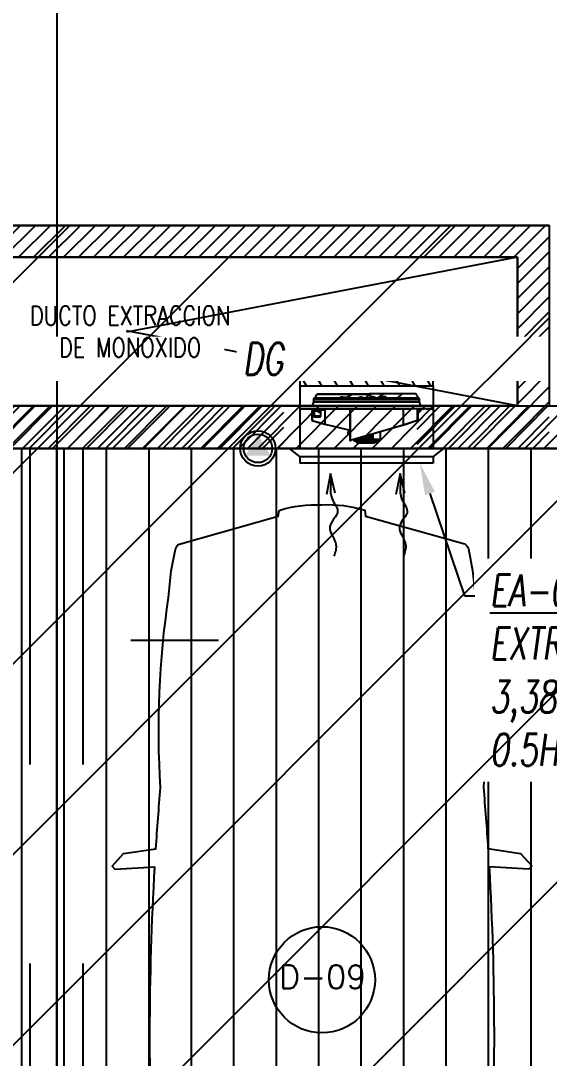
# Model space of a CAD drawing. Extents: x 226317 to 226469, y 8188101 to 8188260.
# Drawn here: x 226422.313 to 226424.803, y 8188205.038 to 8188209.923 of the extents above; entities that cross this region are included whole.
import ezdxf
from ezdxf import colors
from ezdxf.entities.mleader import LeaderData, LeaderLine
from ezdxf.enums import TextEntityAlignment as Align
from ezdxf.math import Vec2, Vec3

# ---------------------------------------------------------------- set-up
doc = ezdxf.new("R2010")
doc.units = 0
doc.header["$LTSCALE"] = 15
for name, pattern in [('HIDDEN2', [0.1875, 0.125, -0.0625]), ('PHANTOM', [2.5, 1.25, -0.25, 0.25, -0.25, 0.25, -0.25]), ('PHANTOM2', [1.25, 0.625, -0.125, 0.125, -0.125, 0.125, -0.125])]:
    doc.linetypes.add(name, pattern=pattern)
doc.layers.get('0').update_dxf_attribs({"color": 250})
for name, color, linetype in [('A-EJES', 250, 'PHANTOM'), ('A-ESTRUCTURA-HATCH', 250, 'Continuous'), ('A-ESTRUCTURA-MUROS', 252, 'Continuous'), ('A-ESTRUCTURA-VIGAS', 250, 'HIDDEN2'), ('A-HATCH', 250, 'Continuous'), ('A-LINEAS', 250, 'Continuous'), ('A-MOBILIARIO', 250, 'Continuous'), ('A-NUMERO ESTAC', 250, 'Continuous'), ('A-PROYECCIONES', 250, 'HIDDEN2'), ('A-TEXTO-INDICACIONES', 250, 'Continuous'), ('L-03_EQUIP-ACCES', 160, 'Continuous'), ('L-04_EQ-MED-CONT', 191, 'Continuous'), ('L-06_EQ-FIN-CONT', 141, 'Continuous'), ('L12 Texto', 12, 'Continuous'), ('L3 Equipos y Ductos', 160, 'Continuous'), ('L4 Linea mediana', 191, 'Continuous'), ('L6 Linea fina', 141, 'Continuous'), ('MURO CF 120', 250, 'Continuous')]:
    doc.layers.add(name, color=color, linetype=linetype)
doc.layers.add('A-MUROS', color=252, linetype='Continuous', lineweight=30)
doc.styles.add('JNV ING', font='romans.shx', dxfattribs={"width": 0.7, "oblique": 8, "height": 0.15})
doc.styles.add('ROMANS', font='romans.shx', dxfattribs={"width": 0.8})
pattern_1 = [(45, (226441.93555, 8188203.057414), (-0.03535534, 0.03535534), [])]

# ---------------------------------------------------------------- blocks, each defined once
blk = doc.blocks.new('*U82')
at = {"ltscale": 0.5}
blk.add_line((2.15, 4.0969), (1.7374, 4.0969), dxfattribs=at)
blk.add_lwpolyline([(0, 0), (2.5, 0), (2.5, 5), (0, 5)], close=True, dxfattribs=at)
blk.add_lwpolyline([(2.04, 1.4745, 0.028265), (2.0375, 3.0285), (2.2248, 3.018), (2.2387, 3.0332), (2.1856, 3.0921), (2.0322, 3.1148, 0.005253), (2.0106, 3.403, 0.053235), (1.9729, 4.2984), (1.96, 4.4239), (1.9407, 4.5254), (1.9362, 4.535, 0.218656), (1.9171, 4.5512), (1.4558, 4.6804), (1.4521, 4.7076, 0.091554), (1.25, 4.7343, 0.09162), (1.0479, 4.7088), (1.0442, 4.6816), (0.5829, 4.5524, 0.218656), (0.5638, 4.5362), (0.5593, 4.5266), (0.54, 4.4251), (0.5271, 4.2996, 0.053235), (0.4894, 3.4042, 0.005253), (0.4678, 3.1159), (0.3144, 3.0933), (0.2613, 3.0344), (0.2752, 3.0191), (0.4625, 3.0297, 0.028265), (0.46, 1.4757, 0.139924)], format="xyb", dxfattribs=at)
blk = doc.blocks.new('*U79')
at = {"ltscale": 0.5}
blk.add_lwpolyline([(0, 0), (2.405, 0), (2.405, 5), (0, 5)], close=True, dxfattribs=at)
blk = doc.blocks.new('EST P1')
at = {"layer": 'A-ESTRUCTURA-HATCH'}
h = blk.add_hatch(dxfattribs=at)
h.set_pattern_fill('ANSI31', color=256, scale=0.02)
h.set_pattern_definition([(45, (-226392.07709, -8188203.05961), (-0.04490128060535, 0.04490128060535), [])])
h.paths.add_polyline_path([(-3.61, 5.05), (-3.61, 4.85), (-44.785, 4.85), (-44.785, -0.15), (-46.99, -0.15), (-46.99, -11.15), (-3.61, -11.1501), (-3.61, -11.4001), (-47.24, -11.4001), (-47.24, 0.15), (-45.035, 0.15), (-45.035, 5.05)])
h.paths.add_polyline_path([(5.8757, 4.85), (5.8757, 5.05), (35.53, 5.05), (35.53, 4.85)])
h.paths.add_polyline_path([(47.915, 5.05), (35.58, 5.05), (35.58, 4.85), (47.915, 4.85)])
h.paths.add_polyline_path([(51.865, 4.85), (53.3757, 4.85), (53.3757, 5.05), (51.865, 5.05)])
edge = h.paths.add_edge_path()
edge.add_arc((63.3007, -0.15), 9.7, 360, 540)
edge.add_line((53.6007, -0.15), (53.8007, -0.15))
edge.add_arc((63.3007, -0.15), 9.5, 0.90471, 180, ccw=False)
edge.add_line((72.7995, 0), (70.3507, 0))
edge.add_line((70.3507, 0), (70.3507, -0.1499))
edge.add_line((70.3507, -0.1499), (73.0007, -0.15))
edge = h.paths.add_edge_path(flags=0)
edge.add_arc((63.3007, -0.15), 3.3, 0.0009, 49.9947)
edge.add_line((65.4221, 2.3777), (65.4222, -0.15))
edge.add_line((65.4222, -0.15), (65.2722, -0.15))
edge.add_line((65.2722, -0.15), (65.2721, 2.4964))
edge.add_arc((63.3007, -0.15), 3.3, 53.3166, 180)
edge.add_line((60.0007, -0.15), (59.8007, -0.15))
edge.add_arc((63.3007, -0.15), 3.5, 2.4574, 179.9999, ccw=False)
edge.add_line((66.7975, 0.0001), (69.4507, 0))
edge.add_line((69.4507, 0), (69.4507, -0.1499))
edge.add_line((69.4507, -0.1499), (66.6007, -0.1499))
h.paths.add_polyline_path([(-3.56, -11.15), (35.53, -11.15), (35.53, -11.4001), (-3.56, -11.4001)])
h.paths.add_polyline_path([(35.58, -11.1501), (71.88, -11.1501), (71.88, -11.4001), (35.58, -11.4)])
at = {"layer": 'A-ESTRUCTURA-MUROS'}
blk.add_lwpolyline([(5.8757, 4.85), (5.8757, 5.05), (35.53, 5.05), (35.53, 4.85), (5.8757, 4.85)], close=True, dxfattribs=at)
at = {"layer": 'A-ESTRUCTURA-VIGAS'}
for points in [[(30.28, 0.55), (30.28, 4.85)], [(30.53, 0.55), (30.53, 4.85)]]:
    blk.add_lwpolyline(points, dxfattribs=at)
blk = doc.blocks.new('EJES 1P')
at = {"layer": 'A-EJES', "linetype": 'PHANTOM2'}
blk.add_lwpolyline([(75.4143, 5.3453), (75.4143, -4.1582)], dxfattribs=at)
blk = doc.blocks.new('EJE')
at = {"linetype": 'Continuous'}
blk.add_circle((0, 0), 0.5, dxfattribs=at)
at = {"layer": 'A-TEXTO-INDICACIONES', "style": 'ROMANS'}
blk.add_attdef('EJE', text='', height=0.22, rotation=0, dxfattribs=at).set_placement((0.0068, 0.0277), align=Align.MIDDLE_CENTER)

msp = doc.modelspace()

# ---------------------------------------------------------------- hatches: boundary and pattern name
at = {"layer": 'A-HATCH'}
h = msp.add_hatch(dxfattribs=at)
h.set_pattern_fill('_USER', color=8, scale=0.2, angle=90, pattern_type=0)
h.set_pattern_definition([(90, (226435.11709, 8188199.90867), (-0.2, 1e-17), [])])
h.paths.add_polyline_path([(226403.1871, 8188207.9096), (226403.1871, 8188191.9096), (226434.8671, 8188191.9096), (226434.8671, 8188207.9096)])
at = {"layer": 'L4 Linea mediana', "ltscale": 0.5}
h = msp.add_hatch(dxfattribs=at)
h.set_pattern_fill('ANSI31', color=8, scale=0.02, angle=255)
h.set_pattern_definition([(300, (226423.95578, 8188208.324437), (0.054993, 0.03175), [])])
h.paths.add_polyline_path([(226424.2558, 8188208.3244), (226423.6282, 8188208.3244), (226423.6282, 8188208.2044), (226424.2558, 8188208.2044)])
at = {"layer": 'MURO CF 120'}
h = msp.add_hatch(dxfattribs=at)
h.set_pattern_fill('_USER', color=8, scale=0.05, angle=45, style=0, pattern_type=0)
h.set_pattern_definition(pattern_1)
h.paths.add_polyline_path([(226424.6531, 8188208.9595), (226421.0031, 8188208.9596), (226421.0031, 8188208.8096), (226424.6532, 8188208.8096)])
h = msp.add_hatch(dxfattribs=at)
h.set_pattern_fill('_USER', color=8, scale=0.05, angle=45, style=0, pattern_type=0)
h.set_pattern_definition(pattern_1)
h.paths.add_polyline_path([(226424.6532, 8188207.9096), (226424.8032, 8188207.9096), (226424.8031, 8188208.9594), (226424.6531, 8188208.9594)])
h = msp.add_hatch(dxfattribs=at)
h.set_pattern_fill('_USER', color=8, scale=0.05, angle=45, style=0, pattern_type=0)
h.set_pattern_definition(pattern_1)
h.paths.add_polyline_path([(226423.5529, 8188208.1052), (226422.1098, 8188208.1054), (226422.1099, 8188207.9053), (226423.5529, 8188207.9053)])
h = msp.add_hatch(dxfattribs=at)
h.set_pattern_fill('_USER', color=8, scale=0.05, angle=45, style=0, pattern_type=0)
h.set_pattern_definition(pattern_1)
h.paths.add_polyline_path([(226424.6532, 8188208.1108), (226424.1805, 8188208.111), (226424.1805, 8188207.9109), (226424.6532, 8188207.9109)])

# ---------------------------------------------------------------- linework, layer by layer
at = {"layer": 'A-LINEAS'}
msp.add_lwpolyline([(226403.1871, 8188207.9096), (226403.1871, 8188191.9096), (226434.8671, 8188191.9096), (226434.8671, 8188207.9096)], close=True, dxfattribs=at)
at = {"layer": 'A-MUROS', "color": 8}
for p, q in [((226420.8531, 8188208.9595, 0), (226424.8032, 8188208.9595, 0)), ((226421.0031, 8188208.8095, 0), (226424.6532, 8188208.8095, 0)), ((226424.6532, 8188208.8095, 0), (226424.6532, 8188208.1096)), ((226421.0031, 8188208.1096, 0), (226424.6532, 8188208.1096))]:
    msp.add_line(p, q, dxfattribs=at)
at = {"layer": 'A-MUROS'}
msp.add_line((226439.9921, 8188207.9096), (226395.8521, 8188207.9096), dxfattribs=at)
at = {"layer": 'A-PROYECCIONES', "color": 8}
for p, q in [((226424.6532, 8188208.8095, 0), (226421.0031, 8188208.1096, 0)), ((226424.6532, 8188208.1096), (226421.0031, 8188208.8095, 0))]:
    msp.add_line(p, q, dxfattribs=at)
at = {"layer": 'L-03_EQUIP-ACCES', "color": 8}
for p, q in [((226423.6282, 8188208.0997), (226423.6282, 8188208.1109)), ((226423.6282, 8188208.0997), (226423.6282, 8188208.0974)), ((226423.6297, 8188208.0988), (226423.6297, 8188208.0974)), ((226423.6297, 8188208.0974), (226423.6299, 8188208.0974)), ((226423.6297, 8188208.0959), (226423.6299, 8188208.0959)), ((226424.1448, 8188208.0959), (226424.1448, 8188208.096)), ((226424.2193, 8188208.0959), (226424.2193, 8188208.0959)), ((226424.2205, 8188208.0959), (226424.2193, 8188208.0959)), ((226424.2205, 8188208.0959), (226424.2205, 8188208.0959)), ((226424.243, 8188208.0959), (226424.2205, 8188208.0959)), ((226424.2208, 8188208.0957), (226424.2208, 8188208.0959)), ((226424.2208, 8188208.0957), (226424.2362, 8188208.0957)), ((226424.2212, 8188208.0959), (226424.2212, 8188208.0959)), ((226424.2216, 8188208.0959), (226424.2216, 8188208.0959)), ((226424.2221, 8188208.0959), (226424.2221, 8188208.0959)), ((226424.2251, 8188208.0959), (226424.2224, 8188208.0959)), ((226424.2224, 8188208.0959), (226424.2224, 8188208.0959)), ((226424.2224, 8188208.0959), (226424.2224, 8188208.0959)), ((226424.2224, 8188208.0959), (226424.2224, 8188208.0959)), ((226424.2224, 8188208.0959), (226424.2224, 8188208.0959)), ((226424.2224, 8188208.0959), (226424.2224, 8188208.0959)), ((226424.2224, 8188208.0959), (226424.2224, 8188208.0959)), ((226424.2224, 8188208.0959), (226424.2224, 8188208.0959)), ((226424.2224, 8188208.0959), (226424.2224, 8188208.0959)), ((226424.2224, 8188208.0959), (226424.2224, 8188208.0959)), ((226424.2224, 8188208.0959), (226424.2224, 8188208.0959)), ((226424.2224, 8188208.0959), (226424.2224, 8188208.0959)), ((226424.2224, 8188208.0959), (226424.2224, 8188208.0959)), ((226424.2224, 8188208.0959), (226424.2224, 8188208.0959)), ((226424.2224, 8188208.0959), (226424.2224, 8188208.0959)), ((226424.2224, 8188208.0959), (226424.2224, 8188208.0959)), ((226424.2224, 8188208.0959), (226424.2224, 8188208.0959)), ((226424.2224, 8188208.0959), (226424.2224, 8188208.0959)), ((226424.2224, 8188208.0959), (226424.2224, 8188208.0959)), ((226424.2224, 8188208.0959), (226424.2224, 8188208.0959)), ((226424.2224, 8188208.0959), (226424.2224, 8188208.0959)), ((226424.2224, 8188208.0959), (226424.2224, 8188208.0959)), ((226424.2224, 8188208.0959), (226424.2224, 8188208.0959)), ((226424.2224, 8188208.0959), (226424.2224, 8188208.0959)), ((226424.2224, 8188208.0959), (226424.2224, 8188208.0959)), ((226424.2224, 8188208.0959), (226424.2224, 8188208.0959)), ((226424.2224, 8188208.0959), (226424.2224, 8188208.0959)), ((226424.2224, 8188208.0959), (226424.2224, 8188208.0959)), ((226424.2224, 8188208.0959), (226424.2224, 8188208.0959)), ((226424.2224, 8188208.0959), (226424.2224, 8188208.0959)), ((226424.2224, 8188208.0959), (226424.2224, 8188208.0959)), ((226424.2224, 8188208.0959), (226424.2224, 8188208.0959)), ((226424.2224, 8188208.0959), (226424.2224, 8188208.0959)), ((226424.2224, 8188208.0959), (226424.2224, 8188208.0959)), ((226424.2224, 8188208.0959), (226424.2224, 8188208.0959)), ((226424.2224, 8188208.0959), (226424.2224, 8188208.0959)), ((226424.2224, 8188208.0959), (226424.2224, 8188208.0959)), ((226424.2224, 8188208.0959), (226424.2224, 8188208.0959)), ((226424.2224, 8188208.0959), (226424.2224, 8188208.0959)), ((226424.2224, 8188208.0959), (226424.2224, 8188208.0959)), ((226424.2251, 8188208.0959), (226424.2251, 8188208.0959)), ((226424.2261, 8188208.0959), (226424.2251, 8188208.0959)), ((226424.2261, 8188208.0959), (226424.2261, 8188208.0959)), ((226424.2284, 8188208.0959), (226424.2273, 8188208.0959)), ((226424.2273, 8188208.0959), (226424.2273, 8188208.0959)), ((226424.2285, 8188208.0959), (226424.2285, 8188208.0959)), ((226424.2286, 8188208.0959), (226424.2286, 8188208.0959)), ((226424.2289, 8188208.0959), (226424.2289, 8188208.0959)), ((226424.2294, 8188208.0959), (226424.2294, 8188208.0959)), ((226424.23, 8188208.0959), (226424.2295, 8188208.0959)), ((226424.23, 8188208.0959), (226424.23, 8188208.0959)), ((226424.2302, 8188208.0959), (226424.2302, 8188208.0959)), ((226424.2304, 8188208.0959), (226424.2304, 8188208.0959)), ((226424.2305, 8188208.0959), (226424.2305, 8188208.0959)), ((226424.2306, 8188208.0959), (226424.2306, 8188208.0959)), ((226424.2306, 8188208.0959), (226424.2307, 8188208.0959)), ((226424.2307, 8188208.0959), (226424.2307, 8188208.0959)), ((226424.2308, 8188208.0959), (226424.2308, 8188208.0959)), ((226424.2317, 8188208.0959), (226424.2309, 8188208.0959)), ((226424.2309, 8188208.0959), (226424.2309, 8188208.0959)), ((226424.2309, 8188208.0959), (226424.2309, 8188208.0959)), ((226424.2309, 8188208.0959), (226424.2309, 8188208.0959)), ((226424.2317, 8188208.0959), (226424.2319, 8188208.0959)), ((226424.2317, 8188208.0959), (226424.2317, 8188208.0959)), ((226424.2319, 8188208.0959), (226424.2319, 8188208.0959)), ((226424.2319, 8188208.0959), (226424.2328, 8188208.0959)), ((226424.2328, 8188208.0959), (226424.2328, 8188208.0959)), ((226424.2332, 8188208.0959), (226424.2328, 8188208.0959)), ((226424.2332, 8188208.0959), (226424.2332, 8188208.0959)), ((226424.2341, 8188208.0959), (226424.2332, 8188208.0959)), ((226424.2342, 8188208.0959), (226424.2341, 8188208.0959)), ((226424.2341, 8188208.0959), (226424.2341, 8188208.0959)), ((226424.2353, 8188208.0959), (226424.2342, 8188208.0959)), ((226424.2342, 8188208.0959), (226424.2342, 8188208.0959)), ((226424.2353, 8188208.0959), (226424.236, 8188208.0959)), ((226424.2353, 8188208.0959), (226424.2353, 8188208.0959)), ((226424.236, 8188208.0959), (226424.236, 8188208.0959)), ((226424.2369, 8188208.0959), (226424.236, 8188208.0959)), ((226424.2369, 8188208.0959), (226424.2369, 8188208.0959)), ((226424.2375, 8188208.0959), (226424.2369, 8188208.0959)), ((226424.2387, 8188208.0959), (226424.2375, 8188208.0959)), ((226424.2375, 8188208.0959), (226424.2375, 8188208.0959)), ((226424.238, 8188208.0957), (226424.2508, 8188208.0957)), ((226424.2387, 8188208.0959), (226424.2396, 8188208.0959)), ((226424.2387, 8188208.0959), (226424.2387, 8188208.0959)), ((226424.2387, 8188208.0959), (226424.2387, 8188208.0959)), ((226424.2396, 8188208.0959), (226424.2396, 8188208.0959)), ((226424.2396, 8188208.0959), (226424.2396, 8188208.0959)), ((226424.2396, 8188208.0959), (226424.2396, 8188208.0959)), ((226424.2406, 8188208.0959), (226424.2396, 8188208.0959)), ((226424.2406, 8188208.0959), (226424.2406, 8188208.0959)), ((226424.2416, 8188208.0959), (226424.2406, 8188208.0959)), ((226424.2416, 8188208.0959), (226424.2416, 8188208.0959)), ((226424.243, 8188208.0959), (226424.243, 8188208.0959)), ((226424.2443, 8188208.0959), (226424.243, 8188208.0959)), ((226424.2443, 8188208.0959), (226424.2443, 8188208.0959)), ((226424.2508, 8188208.0957), (226424.2508, 8188208.0959))]:
    msp.add_line(p, q, dxfattribs=at)
at = {"layer": 'L-03_EQUIP-ACCES', "color": 8, "ltscale": 1.5}
for p, q in [((226423.6282, 8188207.9696), (226423.6282, 8188207.9096)), ((226424.2558, 8188207.9696), (226424.2558, 8188207.9096)), ((226424.3058, 8188207.9096), (226423.5782, 8188207.9096))]:
    msp.add_line(p, q, dxfattribs=at)
at = {"layer": 'L-03_EQUIP-ACCES', "color": 8}
msp.add_arc((226423.6282, 8188208.0979), 0.00175, 344.0681, 90, dxfattribs=at)
for points in [[(226423.6295, 8188208.0974), (226423.6282, 8188208.0974)], [(226423.6297, 8188208.0974), (226423.6297, 8188208.0959)], [(226423.6297, 8188208.0974), (226423.6297, 8188208.0974)], [(226423.6299, 8188208.0959), (226423.6299, 8188208.0974)]]:
    msp.add_open_spline(points, degree=1, dxfattribs=at)
for points, knots in [([(226423.6282, 8188208.0974), (226423.6282, 8188208.0973), (226423.6282, 8188208.097), (226423.6284, 8188208.0967), (226423.6286, 8188208.0964), (226423.6289, 8188208.0961), (226423.6293, 8188208.096), (226423.6295, 8188208.0959), (226423.6297, 8188208.0959)], [0, 0, 0, 0, 0.1931915, 0.332491, 0.5000012, 0.6675015, 0.8068052, 1, 1, 1, 1]), ([(226423.6299, 8188208.0959), (226423.6299, 8188208.0959), (226423.6299, 8188208.096), (226423.6299, 8188208.0963), (226423.6299, 8188208.0968), (226423.6299, 8188208.0972), (226423.6299, 8188208.0974)], [0, 0, 0, 0, 0.250006, 0.499998, 0.750003, 1, 1, 1, 1])]:
    msp.add_open_spline(points, degree=3, knots=knots, dxfattribs=at)
at = {"layer": 'L-04_EQ-MED-CONT', "color": 8, "ltscale": 1.5}
for p, q in [((226423.5782, 8188207.9096), (226423.6282, 8188207.8696)), ((226424.2558, 8188207.8696), (226424.3058, 8188207.9096)), ((226424.2558, 8188207.8696), (226423.6282, 8188207.8696))]:
    msp.add_line(p, q, dxfattribs=at)
at = {"layer": 'L-06_EQ-FIN-CONT', "color": 8, "ltscale": 1.5}
for p, q in [((226423.6282, 8188207.8696), (226423.6282, 8188207.8396)), ((226424.2558, 8188207.8696), (226424.2558, 8188207.8396)), ((226424.2558, 8188207.8396), (226423.6282, 8188207.8396))]:
    msp.add_line(p, q, dxfattribs=at)
at = {"layer": 'L3 Equipos y Ductos', "color": 8}
for p, q in [((226423.6282, 8188208.1109), (226424.2558, 8188208.1109)), ((226424.192, 8188208.138), (226423.692, 8188208.138)), ((226424.192, 8188208.1274), (226423.692, 8188208.1274)), ((226424.1904, 8188208.1464), (226423.6936, 8188208.1464)), ((226424.2558, 8188208.1109), (226424.2558, 8188208.0997)), ((226423.6299, 8188208.0974), (226424.2541, 8188208.0974)), ((226423.6299, 8188208.0959), (226424.1448, 8188208.0959)), ((226423.6838, 8188208.0959), (226423.6838, 8188208.0409)), ((226423.6861, 8188208.0959), (226423.6861, 8188208.0409)), ((226423.6935, 8188208.0959), (226423.6935, 8188208.0578)), ((226423.6935, 8188208.0578), (226423.7232, 8188208.0578)), ((226423.6967, 8188208.0626), (226423.6967, 8188208.0864)), ((226423.6967, 8188208.0864), (226423.7126, 8188208.0864)), ((226423.6967, 8188208.0626), (226423.7264, 8188208.0626)), ((226423.6999, 8188208.0912), (226423.7158, 8188208.0912)), ((226423.708, 8188208.0905), (226423.731, 8188208.0905)), ((226423.7307, 8188208.0903), (226423.7082, 8188208.0903)), ((226423.7126, 8188208.0858), (226423.7126, 8188208.0898)), ((226423.7181, 8188208.0898), (226423.7126, 8188208.0898)), ((226423.7126, 8188208.0858), (226423.7181, 8188208.0858)), ((226423.7182, 8188208.0853), (226423.7131, 8188208.0853)), ((226423.7235, 8188208.0793), (226423.7155, 8188208.0793)), ((226423.7158, 8188208.0912), (226423.7455, 8188208.0912)), ((226423.7181, 8188208.0858), (226423.7181, 8188208.0898)), ((226423.725, 8188208.0898), (226423.7181, 8188208.0898)), ((226423.7181, 8188208.0858), (226423.725, 8188208.0858)), ((226423.7246, 8188208.0853), (226423.7182, 8188208.0853)), ((226423.7259, 8188208.0853), (226423.7246, 8188208.0853)), ((226423.725, 8188208.0858), (226423.725, 8188208.0898)), ((226423.7264, 8188208.0898), (226423.725, 8188208.0898)), ((226423.725, 8188208.0858), (226423.7264, 8188208.0858)), ((226423.7264, 8188208.0858), (226423.7264, 8188208.0898)), ((226423.7264, 8188208.0626), (226423.7264, 8188208.0857)), ((226423.7468, 8188208.0242), (226423.7468, 8188208.0916)), ((226423.747, 8188208.0241), (226423.747, 8188208.0917)), ((226423.865, 8188207.9959), (226423.865, 8188208.0959)), ((226423.8655, 8188208.0959), (226423.8655, 8188207.9462)), ((226424.1153, 8188208.0959), (226424.1153, 8188208.082)), ((226424.1153, 8188208.0959), (226424.1153, 8188208.082)), ((226424.1153, 8188208.0819), (226424.1153, 8188208.0195)), ((226424.1153, 8188208.0819), (226424.1153, 8188208.0196)), ((226424.2558, 8188208.096), (226424.1448, 8188208.096)), ((226424.2558, 8188208.0959), (226424.1448, 8188208.0959)), ((226424.1813, 8188208.0959), (226424.1813, 8188208.082)), ((226424.1813, 8188208.0819), (226424.1813, 8188208.0409)), ((226424.1833, 8188208.0959), (226424.1833, 8188208.082)), ((226424.1833, 8188208.0912), (226424.1896, 8188208.0912)), ((226424.1833, 8188208.0819), (226424.1833, 8188208.0409)), ((226424.1836, 8188208.0959), (226424.1836, 8188208.0959)), ((226424.1848, 8188208.0959), (226424.1848, 8188208.0959)), ((226424.1869, 8188208.0959), (226424.1869, 8188208.0959)), ((226424.1902, 8188208.0959), (226424.1902, 8188208.0959)), ((226424.1953, 8188208.0959), (226424.1953, 8188208.0959)), ((226424.1953, 8188208.0959), (226424.2016, 8188208.0959)), ((226424.2016, 8188208.0959), (226424.2016, 8188208.0959)), ((226424.2066, 8188208.0959), (226424.2066, 8188208.0959)), ((226424.2068, 8188208.0959), (226424.2068, 8188208.0959)), ((226424.2068, 8188208.0959), (226424.2131, 8188208.0959)), ((226424.2131, 8188208.0959), (226424.2131, 8188208.0959)), ((226424.2132, 8188208.0959), (226424.2132, 8188208.0959)), ((226424.2541, 8188208.0974), (226424.2543, 8188208.0974)), ((226424.2543, 8188208.0974), (226424.2543, 8188208.0988)), ((226424.2558, 8188208.0974), (226424.2558, 8188208.0997)), ((226424.2558, 8188208.0959), (226424.2558, 8188208.096)), ((226423.6838, 8188208.0409), (226423.7445, 8188208.0242)), ((226423.6861, 8188208.0409), (226423.6838, 8188208.0409)), ((226423.6861, 8188208.0409), (226423.7468, 8188208.0242)), ((226423.7452, 8188208.0241), (226423.8633, 8188207.9959)), ((226423.747, 8188208.0241), (226423.865, 8188207.9959)), ((226424.1153, 8188208.0195), (226423.8655, 8188207.9462)), ((226424.1167, 8188208.0195), (226423.8669, 8188207.9462)), ((226424.1813, 8188208.0409), (226424.1153, 8188208.0196)), ((226424.1172, 8188208.0196), (226424.1153, 8188208.0196)), ((226424.1167, 8188208.0195), (226424.1153, 8188208.0195)), ((226424.1833, 8188208.0409), (226424.1172, 8188208.0196)), ((226424.1833, 8188208.0409), (226424.1813, 8188208.0409)), ((226423.865, 8188207.9959), (226423.8633, 8188207.9959)), ((226423.8635, 8188207.9959), (226423.8635, 8188207.9459)), ((226423.864, 8188207.9459), (226423.8635, 8188207.9459)), ((226423.8669, 8188207.9459), (226423.864, 8188207.9459)), ((226423.8669, 8188207.9462), (226423.8655, 8188207.9462))]:
    msp.add_line(p, q, dxfattribs=at)
for points in [[(226423.6282, 8188208.2044), (226423.6282, 8188207.9096)], [(226424.2558, 8188208.2044), (226424.2558, 8188207.9096)]]:
    msp.add_lwpolyline(points, dxfattribs=at)
at = {"layer": 'L3 Equipos y Ductos', "color": 8, "flags": 128}
for points in [[(226423.6935, 8188208.0578), (226423.6941, 8188208.0579), (226423.6947, 8188208.0582), (226423.6953, 8188208.0586), (226423.6957, 8188208.0592), (226423.6961, 8188208.0599), (226423.6964, 8188208.0608), (226423.6966, 8188208.0617), (226423.6967, 8188208.0626)], [(226423.6967, 8188208.0864), (226423.6967, 8188208.0873), (226423.6969, 8188208.0882), (226423.6972, 8188208.089), (226423.6976, 8188208.0898), (226423.6981, 8188208.0904), (226423.6986, 8188208.0908), (226423.6992, 8188208.0911), (226423.6999, 8188208.0912)], [(226423.7158, 8188208.0912), (226423.7164, 8188208.0913), (226423.717, 8188208.0915), (226423.7176, 8188208.092), (226423.7181, 8188208.0926), (226423.7185, 8188208.0933), (226423.7187, 8188208.0941), (226423.7189, 8188208.095), (226423.719, 8188208.0959)], [(226423.7232, 8188208.0578), (226423.7238, 8188208.0579), (226423.7244, 8188208.0582), (226423.725, 8188208.0586), (226423.7255, 8188208.0592), (226423.7259, 8188208.0599), (226423.7262, 8188208.0608), (226423.7263, 8188208.0617), (226423.7264, 8188208.0626)], [(226423.7455, 8188208.0912), (226423.7462, 8188208.0913), (226423.7468, 8188208.0915), (226423.7473, 8188208.092), (226423.7478, 8188208.0926), (226423.7482, 8188208.0933), (226423.7485, 8188208.0941), (226423.7487, 8188208.095), (226423.7487, 8188208.0959)], [(226424.1896, 8188208.0912), (226424.1901, 8188208.0913), (226424.1906, 8188208.0915), (226424.1911, 8188208.092), (226424.1915, 8188208.0926), (226424.1918, 8188208.0933), (226424.1921, 8188208.0941), (226424.1922, 8188208.095), (226424.1923, 8188208.0959)]]:
    msp.add_lwpolyline(points, dxfattribs=at)
at = {"layer": 'L3 Equipos y Ductos', "color": 8}
for centre, radius, start, end in [((226423.662, 8188208.1274), 0.03, 326.611, 0), ((226423.7227, 8188208.1366), 0.0308, 161.3873, 177.4383), ((226424.1612, 8188208.1366), 0.0308, 2.5617, 18.6127), ((226424.222, 8188208.1274), 0.03, 180, 213.389), ((226423.7082, 8188208.0905), 0.00025, 180, 270), ((226423.732, 8188208.0867), 0.0056, 139.9059, 179.7209), ((226423.7307, 8188208.0905), 0.00025, 270, 0), ((226424.2558, 8188208.0979), 0.00175, 90, 195.9319)]:
    msp.add_arc(centre, radius, start, end, dxfattribs=at)
for centre, major_axis, ratio, start_param, end_param in [((226423.7131, 8188208.0898), (0.000546, 0), 0.916174, 1.570796, 3.141593), ((226423.7131, 8188208.0858), (0.000546, 0), 0.916174, 3.141593, 4.712389), ((226423.7182, 8188208.0898), (0, -0.0005), 0.219437, 3.141593, 4.712389), ((226423.7182, 8188208.0858), (0, -0.0005), 0.219437, 4.712389, 6.283185), ((226423.7246, 8188208.0898), (0, -0.0005), 0.872058, 1.570796, 3.141593), ((226423.7246, 8188208.0858), (0, -0.0005), 0.872058, 0, 1.570796), ((226423.7259, 8188208.0898), (0.000546, 0), 0.916174, 0, 1.570796), ((226423.7259, 8188208.0858), (0.000546, 0), 0.916174, 4.712389, 6.283185)]:
    msp.add_ellipse(centre, major_axis=major_axis, ratio=ratio, start_param=start_param, end_param=end_param, dxfattribs=at)
for points in [[(226423.692, 8188208.138), (226423.692, 8188208.1274)], [(226424.192, 8188208.1274), (226424.192, 8188208.138)], [(226423.708, 8188208.0912), (226423.708, 8188208.0905)], [(226423.7155, 8188208.0853), (226423.7155, 8188208.0793)], [(226423.7235, 8188208.0793), (226423.7235, 8188208.0853)], [(226423.731, 8188208.0905), (226423.731, 8188208.0912)], [(226424.2541, 8188208.0974), (226424.2541, 8188208.0959)], [(226424.2543, 8188208.0959), (226424.2543, 8188208.0974)], [(226424.2543, 8188208.0974), (226424.2543, 8188208.0974)], [(226424.2558, 8188208.0974), (226424.2545, 8188208.0974)], [(226423.7468, 8188208.0242), (226423.7445, 8188208.0242)], [(226423.7445, 8188208.0242), (226423.7452, 8188208.0241)], [(226423.747, 8188208.0241), (226423.7452, 8188208.0241)], [(226423.7468, 8188208.0242), (226423.747, 8188208.0241)], [(226424.1153, 8188208.0196), (226424.1153, 8188208.0195)], [(226424.1172, 8188208.0196), (226424.1167, 8188208.0195)], [(226423.8669, 8188207.9462), (226423.8669, 8188207.9459)]]:
    msp.add_open_spline(points, degree=1, dxfattribs=at)
for points, knots in [([(226424.2541, 8188208.0974), (226424.2541, 8188208.0972), (226424.2541, 8188208.0968), (226424.2541, 8188208.0963), (226424.2541, 8188208.096), (226424.2541, 8188208.0959), (226424.2541, 8188208.0959)], [0, 0, 0, 0, 0.249997, 0.500002, 0.749994, 1, 1, 1, 1]), ([(226424.2548, 8188208.096), (226424.2549, 8188208.0961), (226424.2551, 8188208.0961), (226424.2553, 8188208.0964), (226424.2556, 8188208.0967), (226424.2557, 8188208.097), (226424.2558, 8188208.0973), (226424.2558, 8188208.0974)], [0, 0, 0, 0, 0.137861, 0.354203, 0.570558, 0.750476, 1, 1, 1, 1]), ([(226423.8655, 8188207.9462), (226423.8653, 8188207.9462), (226423.865, 8188207.9461), (226423.8645, 8188207.946), (226423.8642, 8188207.946), (226423.864, 8188207.9459)], [0, 0, 0, 0, 0.260203, 0.520403, 1, 1, 1, 1])]:
    msp.add_open_spline(points, degree=3, knots=knots, dxfattribs=at)
at = {"layer": 'L4 Linea mediana', "color": 8}
for p, q in [((226423.7074, 8188208.1619), (226423.7074, 8188208.1628)), ((226423.715, 8188208.1653), (226423.715, 8188208.1663)), ((226423.715, 8188208.1663), (226423.8687, 8188208.1663)), ((226423.715, 8188208.1653), (226423.8687, 8188208.1653)), ((226423.8687, 8188208.1653), (226423.8687, 8188208.1663)), ((226423.8699, 8188208.1619), (226423.8696, 8188208.1628)), ((226423.8779, 8188208.1653), (226423.8776, 8188208.1663)), ((226423.8776, 8188208.1663), (226423.9545, 8188208.1663)), ((226423.8779, 8188208.1653), (226423.9548, 8188208.1653)), ((226424.0081, 8188208.1663), (226423.9545, 8188208.1663)), ((226423.9548, 8188208.1653), (226423.9545, 8188208.1663)), ((226423.9603, 8188208.1619), (226423.9545, 8188208.1619)), ((226423.9593, 8188208.1629), (226423.9554, 8188208.1629)), ((226424.0286, 8188208.1663), (226424.017, 8188208.1663)), ((226424.1055, 8188208.1663), (226424.0286, 8188208.1663)), ((226424.1054, 8188208.1619), (226424.1051, 8188208.1628)), ((226424.1707, 8188208.1663), (226424.1055, 8188208.1663)), ((226423.9603, 8188208.1524), (226423.9603, 8188208.1464)), ((226423.8557, 8188207.979), (226423.8557, 8188207.9869)), ((226423.8575, 8188207.9829), (226423.8575, 8188207.9888)), ((226423.8575, 8188207.9888), (226423.8575, 8188207.9888)), ((226423.8575, 8188207.9771), (226423.8575, 8188207.9829)), ((226423.858, 8188207.9893), (226423.858, 8188207.9829)), ((226423.862, 8188207.9893), (226423.858, 8188207.9893)), ((226423.858, 8188207.9893), (226423.858, 8188207.9893)), ((226423.862, 8188207.9893), (226423.858, 8188207.9893)), ((226423.862, 8188207.9829), (226423.858, 8188207.9829)), ((226423.858, 8188207.9829), (226423.858, 8188207.9766)), ((226423.862, 8188207.9766), (226423.858, 8188207.9766)), ((226423.862, 8188207.9829), (226423.862, 8188207.9893)), ((226423.862, 8188207.9893), (226423.862, 8188207.9893)), ((226423.862, 8188207.9766), (226423.862, 8188207.9829)), ((226423.8625, 8188207.9899), (226423.8625, 8188207.976)), ((226423.9093, 8188207.9586), (226423.9093, 8188207.949)), ((226423.913, 8188207.949), (226423.913, 8188207.9597)), ((226423.9193, 8188207.9616), (226423.9193, 8188207.949)), ((226423.923, 8188207.949), (226423.923, 8188207.9626)), ((226423.9293, 8188207.9645), (226423.9293, 8188207.949)), ((226423.933, 8188207.949), (226423.933, 8188207.9656)), ((226423.9393, 8188207.9674), (226423.9393, 8188207.949)), ((226423.943, 8188207.949), (226423.943, 8188207.9685)), ((226423.9493, 8188207.9704), (226423.9493, 8188207.949)), ((226423.9501, 8188207.9706), (226423.9501, 8188207.949)), ((226423.953, 8188207.949), (226423.953, 8188207.9714)), ((226423.9593, 8188207.9733), (226423.9593, 8188207.949)), ((226423.963, 8188207.949), (226423.963, 8188207.9744)), ((226423.9693, 8188207.9762), (226423.9693, 8188207.949)), ((226423.973, 8188207.949), (226423.973, 8188207.9773)), ((226424.0059, 8188207.987), (226424.0059, 8188207.9514)), ((226423.8815, 8188207.9464), (226423.8834, 8188207.9464)), ((226423.8834, 8188207.951), (226423.8834, 8188207.9464)), ((226423.9011, 8188207.9464), (226423.8834, 8188207.9464)), ((226423.9011, 8188207.9514), (226423.8847, 8188207.9514)), ((226423.8861, 8188207.9514), (226423.8861, 8188207.9518)), ((226423.8905, 8188207.9444), (226423.9429, 8188207.9444)), ((226423.892, 8188207.9514), (226423.892, 8188207.9536)), ((226423.8955, 8188207.9394), (226423.9429, 8188207.9394)), ((226423.9011, 8188207.9514), (226423.9011, 8188207.9464)), ((226423.9093, 8188207.9514), (226423.9011, 8188207.9514)), ((226423.9128, 8188207.9464), (226423.9011, 8188207.9464)), ((226423.9065, 8188207.9359), (226423.9429, 8188207.9359)), ((226423.9093, 8188207.949), (226423.913, 8188207.949)), ((226423.9128, 8188207.9464), (226423.9128, 8188207.949)), ((226423.9128, 8188207.9464), (226423.9727, 8188207.9464)), ((226423.9193, 8188207.949), (226423.923, 8188207.949)), ((226423.9293, 8188207.949), (226423.933, 8188207.949)), ((226423.9393, 8188207.949), (226423.943, 8188207.949)), ((226423.9429, 8188207.9444), (226423.9952, 8188207.9444)), ((226423.9429, 8188207.9394), (226423.9902, 8188207.9394)), ((226423.9429, 8188207.9359), (226423.9792, 8188207.9359)), ((226423.9493, 8188207.949), (226423.9501, 8188207.949)), ((226423.9501, 8188207.949), (226423.953, 8188207.949)), ((226423.9593, 8188207.949), (226423.963, 8188207.949)), ((226423.9693, 8188207.949), (226423.973, 8188207.949)), ((226423.9727, 8188207.949), (226423.9727, 8188207.9464)), ((226423.9844, 8188207.9464), (226423.9727, 8188207.9464)), ((226423.9745, 8188207.9514), (226423.973, 8188207.9514)), ((226423.9844, 8188207.9514), (226423.9745, 8188207.9514)), ((226423.9844, 8188207.9514), (226423.9844, 8188207.9464)), ((226423.9907, 8188207.9514), (226423.9844, 8188207.9514)), ((226424.0021, 8188207.9464), (226423.9844, 8188207.9464)), ((226424.0059, 8188207.9514), (226423.9907, 8188207.9514)), ((226424.0021, 8188207.9514), (226424.0021, 8188207.9464)), ((226424.0021, 8188207.9464), (226424.0042, 8188207.9464))]:
    msp.add_line(p, q, dxfattribs=at)
at = {"layer": 'L4 Linea mediana', "color": 8, "ltscale": 0.5}
msp.add_lwpolyline([(226424.2558, 8188208.3244), (226423.6282, 8188208.3244), (226423.6282, 8188208.2044), (226424.2558, 8188208.2044), (226424.2558, 8188208.3244)], dxfattribs=at)
at = {"layer": 'L4 Linea mediana', "color": 8, "ltscale": 1.5}
msp.add_circle((226423.4303, 8188207.9096), 0.0833, dxfattribs=at)
at = {"layer": 'L4 Linea mediana', "color": 8}
for centre, radius, start, end in [((226423.8148, 8188208.138), 0.0104, 54.0083, 81.3763), ((226423.8224, 8188208.1479), 0.0054, 343.4203, 354.0429), ((226423.8497, 8188208.144), 0.0222, 159.5248, 171.2806), ((226423.9007, 8188208.1422), 0.00758, 33.6377, 53.1977), ((226423.9112, 8188208.1481), 0.00202, 301.3842, 338.3712), ((226423.9216, 8188208.1438), 0.00926, 120.7031, 157.3395), ((226423.964, 8188208.1438), 0.0103, 22.6605, 59.297), ((226423.9745, 8188208.1481), 0.000994, 201.3752, 248.5496), ((226423.9714, 8188208.1491), 0.00769, 339.3504, 341.3774), ((226423.9866, 8188208.1418), 0.00921, 127.1866, 148.277), ((226424.0267, 8188208.148), 0.000859, 297.8681, 346.7518), ((226424.0361, 8188208.1459), 0.00877, 129.6772, 167.7064), ((226424.0322, 8188208.1444), 0.00481, 100.7318, 127.6465)]:
    msp.add_arc(centre, radius, start, end, dxfattribs=at)
for centre, major_axis, ratio, start_param, end_param in [((226423.858, 8188207.9888), (0.0005, 0), 0.999905, 1.570796, 3.141593), ((226423.858, 8188207.9888), (0, -0.0005), 0.999905, 3.141593, 4.712389), ((226423.858, 8188207.9829), (0.0005, 0), 0.00019, 3.141593, 4.712389), ((226423.858, 8188207.9771), (0, -0.0005), 0.999905, 4.712389, 6.283185), ((226423.862, 8188207.9888), (0.0005, 0), 0.999905, 0, 1.570796), ((226423.862, 8188207.9888), (0, -0.0005), 0.999905, 1.570796, 3.141593), ((226423.862, 8188207.9829), (0.0005, 0), 0.00019, 4.712389, 6.283185), ((226423.862, 8188207.9771), (0, -0.0005), 0.999905, 0, 1.570796)]:
    msp.add_ellipse(centre, major_axis=major_axis, ratio=ratio, start_param=start_param, end_param=end_param, dxfattribs=at)
for points, knots in [([(226423.7007, 8188208.1464), (226423.7008, 8188208.1468), (226423.7013, 8188208.1486), (226423.7026, 8188208.1523), (226423.7047, 8188208.1573), (226423.7065, 8188208.161), (226423.7074, 8188208.1628)], [0, 0, 0, 0, 0.07628, 0.384067, 0.692176, 1, 1, 1, 1]), ([(226423.701, 8188208.1464), (226423.7012, 8188208.147), (226423.7019, 8188208.1497), (226423.704, 8188208.1548), (226423.7062, 8188208.1595), (226423.7074, 8188208.1619)], [0, 0, 0, 0, 0.141353, 0.578669, 1, 1, 1, 1]), ([(226423.7074, 8188208.1628), (226423.7077, 8188208.1633), (226423.7084, 8188208.1644), (226423.7105, 8188208.1655), (226423.7128, 8188208.1662), (226423.7144, 8188208.1663), (226423.715, 8188208.1663)], [0, 0, 0, 0, 0.271463, 0.543163, 0.808261, 1, 1, 1, 1]), ([(226423.7074, 8188208.1619), (226423.7077, 8188208.1624), (226423.7084, 8188208.1634), (226423.7105, 8188208.1645), (226423.7128, 8188208.1652), (226423.7144, 8188208.1653), (226423.715, 8188208.1653)], [0, 0, 0, 0, 0.2713827, 0.5430008, 0.8080818, 1, 1, 1, 1]), ([(226423.8423, 8188208.1464), (226423.843, 8188208.1468), (226423.8465, 8188208.1486), (226423.8528, 8188208.1523), (226423.8613, 8188208.1573), (226423.8668, 8188208.161), (226423.8696, 8188208.1628)], [0, 0, 0, 0, 0.07628, 0.384067, 0.692176, 1, 1, 1, 1]), ([(226423.8443, 8188208.1464), (226423.8455, 8188208.147), (226423.8505, 8188208.1497), (226423.859, 8188208.1548), (226423.8663, 8188208.1595), (226423.8699, 8188208.1619)], [0, 0, 0, 0, 0.141354, 0.578669, 1, 1, 1, 1]), ([(226423.8687, 8188208.1663), (226423.8696, 8188208.1662), (226423.8713, 8188208.1661), (226423.8731, 8188208.1656), (226423.8737, 8188208.1652), (226423.8738, 8188208.1652)], [0, 0, 0, 0, 0.473129, 0.945939, 1, 1, 1, 1]), ([(226423.8687, 8188208.1653), (226423.8696, 8188208.1653), (226423.871, 8188208.1652), (226423.8722, 8188208.1648), (226423.8727, 8188208.1646)], [0, 0, 0, 0, 0.627825, 1, 1, 1, 1]), ([(226423.8696, 8188208.1628), (226423.8704, 8188208.1633), (226423.872, 8188208.1644), (226423.8744, 8188208.1655), (226423.8764, 8188208.1662), (226423.8773, 8188208.1663), (226423.8776, 8188208.1663)], [0, 0, 0, 0, 0.2714629, 0.5431624, 0.808261, 1, 1, 1, 1]), ([(226423.8699, 8188208.1619), (226423.8707, 8188208.1624), (226423.8723, 8188208.1634), (226423.8747, 8188208.1645), (226423.8767, 8188208.1652), (226423.8776, 8188208.1653), (226423.8779, 8188208.1653)], [0, 0, 0, 0, 0.271383, 0.543, 0.808081, 1, 1, 1, 1]), ([(226423.9544, 8188208.1619), (226423.953, 8188208.1605), (226423.9502, 8188208.1577), (226423.9456, 8188208.1538), (226423.9407, 8188208.15), (226423.9372, 8188208.1476), (226423.9355, 8188208.1465)], [0, 0, 0, 0, 0.2488952, 0.4977864, 0.7488949, 1, 1, 1, 1]), ([(226423.9548, 8188208.1653), (226423.9552, 8188208.1653), (226423.9559, 8188208.1652), (226423.9561, 8188208.1644), (226423.9557, 8188208.1632), (226423.9548, 8188208.1623), (226423.9544, 8188208.1619)], [0, 0, 0, 0, 0.25184, 0.503511, 0.759905, 1, 1, 1, 1]), ([(226423.9545, 8188208.1663), (226423.9549, 8188208.1663), (226423.9555, 8188208.1662), (226423.9556, 8188208.1658), (226423.9556, 8188208.1656)], [0, 0, 0, 0, 0.656286, 1, 1, 1, 1]), ([(226424.0206, 8188208.1628), (226424.0185, 8188208.1615), (226424.0143, 8188208.1587), (226424.008, 8188208.1547), (226424.0015, 8188208.1509), (226423.9973, 8188208.1485), (226423.9951, 8188208.1474)], [0, 0, 0, 0, 0.248881, 0.497758, 0.748881, 1, 1, 1, 1]), ([(226424.0094, 8188208.1628), (226424.0087, 8188208.1615), (226424.0073, 8188208.1587), (226424.0059, 8188208.1554), (226424.0052, 8188208.1536), (226424.0049, 8188208.153)], [0, 0, 0, 0, 0.403735, 0.807464, 1, 1, 1, 1]), ([(226424.012, 8188208.1652), (226424.0118, 8188208.1653), (226424.0108, 8188208.1658), (226424.0094, 8188208.1662), (226424.0085, 8188208.1663), (226424.0081, 8188208.1663)], [0, 0, 0, 0, 0.133006, 0.636114, 1, 1, 1, 1]), ([(226424.017, 8188208.1663), (226424.0162, 8188208.1662), (226424.0144, 8188208.1661), (226424.0121, 8188208.1653), (226424.0103, 8188208.1642), (226424.0097, 8188208.1633), (226424.0094, 8188208.1628)], [0, 0, 0, 0, 0.251739, 0.503309, 0.759639, 1, 1, 1, 1]), ([(226424.0286, 8188208.1663), (226424.0281, 8188208.1662), (226424.0271, 8188208.1661), (226424.025, 8188208.1653), (226424.0228, 8188208.1642), (226424.0213, 8188208.1633), (226424.0206, 8188208.1628)], [0, 0, 0, 0, 0.251739, 0.503308, 0.759639, 1, 1, 1, 1]), ([(226424.0845, 8188208.1464), (226424.0851, 8188208.1468), (226424.0881, 8188208.1486), (226424.0931, 8188208.1523), (226424.0995, 8188208.1573), (226424.1032, 8188208.161), (226424.1051, 8188208.1628)], [0, 0, 0, 0, 0.07628, 0.384067, 0.692176, 1, 1, 1, 1]), ([(226424.0862, 8188208.1464), (226424.0872, 8188208.147), (226424.0914, 8188208.1497), (226424.098, 8188208.1548), (226424.103, 8188208.1595), (226424.1054, 8188208.1619)], [0, 0, 0, 0, 0.141353, 0.578669, 1, 1, 1, 1]), ([(226424.1051, 8188208.1628), (226424.1056, 8188208.1633), (226424.1065, 8188208.1644), (226424.1068, 8188208.1655), (226424.1065, 8188208.1662), (226424.1058, 8188208.1663), (226424.1055, 8188208.1663)], [0, 0, 0, 0, 0.271462, 0.543164, 0.808261, 1, 1, 1, 1]), ([(226424.1054, 8188208.1619), (226424.1059, 8188208.1624), (226424.1068, 8188208.1634), (226424.1072, 8188208.1643), (226424.107, 8188208.1646), (226424.1069, 8188208.1647)], [0, 0, 0, 0, 0.4406503, 0.8816803, 1, 1, 1, 1]), ([(226424.1784, 8188208.1628), (226424.1781, 8188208.1633), (226424.1774, 8188208.1644), (226424.1753, 8188208.1655), (226424.173, 8188208.1662), (226424.1714, 8188208.1663), (226424.1707, 8188208.1663)], [0, 0, 0, 0, 0.271463, 0.543163, 0.80826, 1, 1, 1, 1]), ([(226424.1851, 8188208.1464), (226424.185, 8188208.1468), (226424.1845, 8188208.1486), (226424.1832, 8188208.1523), (226424.1811, 8188208.1573), (226424.1793, 8188208.161), (226424.1784, 8188208.1628)], [0, 0, 0, 0, 0.07628, 0.384067, 0.692176, 1, 1, 1, 1]), ([(226423.8163, 8188208.1483), (226423.8165, 8188208.1485), (226423.817, 8188208.1492), (226423.8184, 8188208.1501), (226423.8203, 8188208.1509), (226423.822, 8188208.1514), (226423.8244, 8188208.1518), (226423.8268, 8188208.152), (226423.8284, 8188208.1518), (226423.8289, 8188208.1518)], [0, 0, 0, 0, 0.085762, 0.310249, 0.431945, 0.553658, 0.680381, 0.908893, 1, 1, 1, 1]), ([(226423.822, 8188208.1464), (226423.8221, 8188208.1465), (226423.8226, 8188208.1468), (226423.8239, 8188208.1472), (226423.8258, 8188208.1475), (226423.8271, 8188208.1474), (226423.8277, 8188208.1474)], [0, 0, 0, 0, 0.1228947, 0.4161075, 0.7092898, 1, 1, 1, 1]), ([(226423.8277, 8188208.1474), (226423.8291, 8188208.1473), (226423.8339, 8188208.147), (226423.8387, 8188208.1466), (226423.8423, 8188208.1464)], [0, 0, 0, 0, 0.270953, 1, 1, 1, 1]), ([(226423.8289, 8188208.1518), (226423.8317, 8188208.1515), (226423.8383, 8188208.1508), (226423.8448, 8188208.1502), (226423.8485, 8188208.1498)], [0, 0, 0, 0, 0.433251, 1, 1, 1, 1]), ([(226423.9052, 8188208.1483), (226423.9056, 8188208.1485), (226423.907, 8188208.1492), (226423.9092, 8188208.1501), (226423.9113, 8188208.1509), (226423.9129, 8188208.1514), (226423.9147, 8188208.1518), (226423.9161, 8188208.152), (226423.9167, 8188208.1518), (226423.9169, 8188208.1518)], [0, 0, 0, 0, 0.085762, 0.310249, 0.431944, 0.553658, 0.68038, 0.908893, 1, 1, 1, 1]), ([(226423.9083, 8188208.1464), (226423.9086, 8188208.1465), (226423.9094, 8188208.1468), (226423.9108, 8188208.1472), (226423.9123, 8188208.1475), (226423.9128, 8188208.1474), (226423.9131, 8188208.1474)], [0, 0, 0, 0, 0.122894, 0.416108, 0.709289, 1, 1, 1, 1]), ([(226423.9131, 8188208.1474), (226423.9136, 8188208.1473), (226423.9153, 8188208.147), (226423.917, 8188208.1466), (226423.9183, 8188208.1464)], [0, 0, 0, 0, 0.270953, 1, 1, 1, 1]), ([(226423.9169, 8188208.1518), (226423.9179, 8188208.1515), (226423.9212, 8188208.1505), (226423.9274, 8188208.1488), (226423.9325, 8188208.1473), (226423.9355, 8188208.1465)], [0, 0, 0, 0, 0.1572472, 0.5199039, 1, 1, 1, 1]), ([(226423.9601, 8188208.1464), (226423.9601, 8188208.1465), (226423.96, 8188208.147), (226423.9599, 8188208.148), (226423.9599, 8188208.1493), (226423.96, 8188208.1506), (226423.9601, 8188208.1517), (226423.9603, 8188208.1525), (226423.9603, 8188208.1529), (226423.9603, 8188208.1528), (226423.9603, 8188208.1528)], [0, 0, 0, 0, 0.054996, 0.205138, 0.352743, 0.497456, 0.643434, 0.792819, 0.942532, 1, 1, 1, 1]), ([(226423.9693, 8188208.1526), (226423.9683, 8188208.1524), (226423.9653, 8188208.1515), (226423.9623, 8188208.1506), (226423.9603, 8188208.1501)], [0, 0, 0, 0, 0.329013, 1, 1, 1, 1]), ([(226423.9735, 8188208.1478), (226423.9733, 8188208.1477), (226423.9721, 8188208.1475), (226423.9696, 8188208.1471), (226423.9673, 8188208.1466), (226423.9659, 8188208.1464)], [0, 0, 0, 0, 0.091919, 0.459594, 1, 1, 1, 1]), ([(226423.981, 8188208.1492), (226423.9806, 8188208.1494), (226423.9791, 8188208.1501), (226423.977, 8188208.151), (226423.9749, 8188208.1518), (226423.9733, 8188208.1523), (226423.9715, 8188208.1527), (226423.9701, 8188208.1528), (226423.9695, 8188208.1527), (226423.9693, 8188208.1526)], [0, 0, 0, 0, 0.085559, 0.309704, 0.431393, 0.553103, 0.679942, 0.908771, 1, 1, 1, 1]), ([(226423.9787, 8188208.1467), (226423.9782, 8188208.1468), (226423.977, 8188208.1472), (226423.9755, 8188208.1476), (226423.9742, 8188208.1478), (226423.9738, 8188208.1478), (226423.9735, 8188208.1478)], [0, 0, 0, 0, 0.25573, 0.511438, 0.768074, 1, 1, 1, 1]), ([(226423.9741, 8188208.1472), (226423.9743, 8188208.1472), (226423.9748, 8188208.1472), (226423.976, 8188208.147), (226423.9773, 8188208.1467), (226423.9782, 8188208.1465), (226423.9786, 8188208.1463)], [0, 0, 0, 0, 0.266765, 0.533548, 0.800454, 1, 1, 1, 1]), ([(226424.0305, 8188208.1526), (226424.0286, 8188208.1524), (226424.0225, 8188208.1514), (226424.0108, 8188208.1496), (226424.0008, 8188208.1482), (226423.9951, 8188208.1474)], [0, 0, 0, 0, 0.157193, 0.519725, 1, 1, 1, 1]), ([(226424.0275, 8188208.1478), (226424.0271, 8188208.1477), (226424.025, 8188208.1475), (226424.0204, 8188208.1471), (226424.0162, 8188208.1466), (226424.0137, 8188208.1464)], [0, 0, 0, 0, 0.091919, 0.459594, 1, 1, 1, 1]), ([(226424.0293, 8188208.1482), (226424.029, 8188208.148), (226424.0283, 8188208.1474), (226424.0274, 8188208.1468), (226424.0268, 8188208.1464)], [0, 0, 0, 0, 0.3386529, 1, 1, 1, 1]), ([(226424.0271, 8188208.1472), (226424.0274, 8188208.1472), (226424.0278, 8188208.1473), (226424.0279, 8188208.1472), (226424.0279, 8188208.1472)], [0, 0, 0, 0, 0.977497, 1, 1, 1, 1]), ([(226424.0286, 8188208.1477), (226424.0285, 8188208.1477), (226424.0283, 8188208.1478), (226424.0278, 8188208.1478), (226424.0275, 8188208.1478)], [0, 0, 0, 0, 0.35782, 1, 1, 1, 1]), ([(226424.0313, 8188208.1492), (226424.0316, 8188208.1494), (226424.0325, 8188208.1501), (226424.0332, 8188208.151), (226424.0335, 8188208.1518), (226424.0334, 8188208.1523), (226424.0328, 8188208.1527), (226424.0318, 8188208.1528), (226424.0308, 8188208.1527), (226424.0305, 8188208.1526)], [0, 0, 0, 0, 0.085558, 0.309704, 0.431393, 0.553103, 0.679942, 0.908771, 1, 1, 1, 1])]:
    msp.add_open_spline(points, degree=3, knots=knots, dxfattribs=at)
for points in [[(226423.956, 8188208.1647), (226423.9557, 8188208.1657)], [(226423.9603, 8188208.1619), (226423.9593, 8188208.1629)], [(226423.9603, 8188208.1528), (226423.9603, 8188208.1619)], [(226424.107, 8188208.1647), (226424.1067, 8188208.1657)], [(226423.8153, 8188208.1464), (226423.8163, 8188208.1483)], [(226423.9015, 8188208.1464), (226423.9052, 8188208.1483)], [(226423.9693, 8188208.1464), (226423.9741, 8188208.1472)], [(226423.9795, 8188208.1464), (226423.9787, 8188208.1467)], [(226423.9864, 8188208.1464), (226423.981, 8188208.1492)], [(226423.9951, 8188208.1474), (226423.9938, 8188208.1464)], [(226424.0185, 8188208.1464), (226424.0271, 8188208.1472)], [(226424.0275, 8188208.1464), (226424.0313, 8188208.1492)], [(226423.8575, 8188207.9869), (226423.8557, 8188207.9869)], [(226423.8557, 8188207.979), (226423.8575, 8188207.979)], [(226423.8635, 8188207.9899), (226423.8625, 8188207.9899)], [(226423.8625, 8188207.976), (226423.8635, 8188207.976)], [(226423.8815, 8188207.9505), (226423.8815, 8188207.9464)], [(226423.8845, 8188207.9464), (226423.8905, 8188207.9444)], [(226423.8905, 8188207.9444), (226423.8955, 8188207.9394)], [(226423.9065, 8188207.9394), (226423.9065, 8188207.9359)], [(226423.9792, 8188207.9359), (226423.9792, 8188207.9394)], [(226423.9902, 8188207.9394), (226423.9952, 8188207.9444)], [(226423.9952, 8188207.9444), (226424.0012, 8188207.9464)], [(226424.0042, 8188207.9464), (226424.0042, 8188207.9514)]]:
    msp.add_open_spline(points, degree=1, dxfattribs=at)
at = {"layer": 'L6 Linea fina', "color": 8}
for p, q in [((226423.7725, 8188207.7916), (226423.7528, 8188207.6918)), ((226423.7938, 8188207.6984), (226423.7725, 8188207.7916)), ((226424.1007, 8188207.7916), (226424.0809, 8188207.6918)), ((226424.1219, 8188207.6984), (226424.1007, 8188207.7916))]:
    msp.add_line(p, q, dxfattribs=at)
at = {"layer": 'L6 Linea fina', "color": 8, "ltscale": 1.5}
msp.add_circle((226423.4303, 8188207.9096), 0.0671, dxfattribs=at)
at = {"layer": 'L6 Linea fina', "color": 8}
for points in [[(226423.7725, 8188207.7916), (226423.7789, 8188207.7482), (226423.7566, 8188207.6868), (226423.8334, 8188207.6011), (226423.738, 8188207.5516), (226423.8098, 8188207.4604), (226423.7948, 8188207.4199), (226423.7881, 8188207.4019)], [(226424.1007, 8188207.7916), (226424.107, 8188207.7482), (226424.0847, 8188207.6868), (226424.1615, 8188207.6011), (226424.0661, 8188207.5516), (226424.1379, 8188207.4604), (226424.1229, 8188207.4199), (226424.1162, 8188207.4019)]]:
    msp.add_open_spline(points, degree=3, knots=[0, 0, 0, 0, 0.0524684, 0.0807049, 0.1300475, 0.160067, 0.1839926, 0.1839926, 0.1839926, 0.1839926], dxfattribs=at)
at = {"layer": 'L6 Linea fina', "color": 8, "ltscale": 1.5}
msp.add_solid([(226423.4885, 8188207.8761), (226423.3722, 8188207.8761), (226423.4885, 8188207.8761), (226423.4303, 8188207.9767)], dxfattribs=at)

# ---------------------------------------------------------------- block references
msp.add_blockref('EST P1', (226392.0771, 8188203.0596))
at = {"layer": 'A-MOBILIARIO', "color": 8, "rotation": 7.056432374225115e-07}
msp.add_blockref('*U79', (226420.0771, 8188202.9096), dxfattribs=at)
at = {"layer": 'A-MOBILIARIO', "color": 8, "xscale": -1}
msp.add_blockref('*U82', (226424.9821, 8188202.9096), dxfattribs=at)
at = {"layer": 'A-NUMERO ESTAC', "color": 8, "xscale": 0.5, "yscale": 0.5, "zscale": 0.5}
msp.add_blockref('EJE', (226423.7321, 8188205.4077), dxfattribs=at).add_auto_attribs({'EJE': 'D-09'})
at = {"layer": 'A-PROYECCIONES'}
msp.add_blockref('EJES 1P', (226347.0678, 8188208.1096), dxfattribs=at)

# ---------------------------------------------------------------- texts
at = {"layer": 'A-TEXTO-INDICACIONES', "color": 8, "insert": (226422.8282, 8188208.4596, 0), "char_height": 0.09, "width": 1.073848, "attachment_point": 5, "style": 'ROMANS'}
for s in ['DUCTO EXTRACCION DE MONOXIDO{\\Q15; }', 'DUCTO EXTRACCION DE MONOXIDO ']:
    msp.add_mtext(s, dxfattribs=at)

# ---------------------------------------------------------------- next in the draw order: texts
at = {"layer": 'L12 Texto', "color": 8, "ltscale": 1.5, "char_height": 0.15, "attachment_point": 1, "style": 'JNV ING', "bg_fill": 3, "box_fill_scale": 1.2, "bg_fill_color": 256, "bg_fill_transparency": 0}
for insert in [(226421.2469, 8188208.4063), (226423.3605, 8188208.4063)]:
    msp.add_mtext_dynamic_manual_height_columns('DG', width=1.994855, gutter_width=0.75, heights=[0], dxfattribs=dict(at, insert=insert))

# ---------------------------------------------------------------- next in the draw order: leaders
at = {"layer": 'L6 Linea fina', "color": 8}
ml = msp.add_multileader_mtext('Standard', dxfattribs=at)
ml.set_content('{\\L\\C8;EA-02\\l\\PEXTRACTOR AXIAL\\P3,380 CFM Y 0.5" C.A.\\P0.5HP/380V/3F/60Hz}', color=12, style='JNV ING')
ml.set_leader_properties(color=256, linetype='ByLayer', lineweight=-1)
ml.build(insert=Vec2(0, 0))
ml.multileader.update_dxf_attribs({"dogleg_length": 0.05, "arrow_head_size": 0.15})
ctx = ml.context
ctx.base_point, ctx.char_height, ctx.arrow_head_size, ctx.landing_gap_size, ctx.plane_origin = Vec3(226424.4532, 8188207.216, 0), 0.15, 0.15, 0.07, Vec3(226424.1932, 8188207.8396, 0)
notes = []
notes.append((ctx, [(0, (1, 1, 0), (226424.4032, 8188207.216, 0), (1, 0), 0.05, [(0, [(226424.1932, 8188207.8396, 0)], 0, [])])]))
ctx.mtext.insert, ctx.mtext.flow_direction = Vec3(226424.5232, 8188207.316, 0), 5
ctx.mtext.has_bg_fill, ctx.mtext.bg_color, ctx.mtext.bg_scale_factor, ctx.mtext.bg_transparency, ctx.mtext.use_window_bg_color = 1, -1027028792, 1.5, 0, 1
for ctx, leaders in notes:
    for number, flags, end, landing, length, lines in leaders:
        leader = LeaderData()
        leader.index, (leader.has_last_leader_line, leader.has_dogleg_vector, leader.attachment_direction) = number, flags
        leader.last_leader_point, leader.dogleg_vector, leader.dogleg_length = Vec3(end), Vec3(landing), length
        for number, points, colour, breaks in lines:
            line = LeaderLine()
            line.index, line.vertices, line.color, line.breaks = number, Vec3.list(points), colors.encode_raw_color(colour), breaks
            leader.lines.append(line)
        ctx.leaders.append(leader)

# ---------------------------------------------------------------- next in the draw order: hatches: boundary and pattern name
at = {"layer": 'L6 Linea fina'}
h = msp.add_hatch(dxfattribs=at)
h.set_pattern_fill('ANSI31', color=4, scale=0.2)
h.set_pattern_definition([(45, (0, 0), (-0.449012806053, 0.449012806053), [])])
h.paths.add_polyline_path([(226415.2721, 8188208.1096), (226420.8531, 8188208.1096), (226420.8531, 8188208.9595), (226424.8032, 8188208.9595), (226424.8032, 8188208.1096), (226427.6071, 8188208.1096), (226427.6071, 8188191.6595), (226415.2721, 8188191.6595)])

# ---------------------------------------------------------------- next in the draw order: linework, layer by layer
at = {"layer": 'L6 Linea fina', "color": 8}
msp.add_lwpolyline([(226415.2721, 8188208.1096), (226420.8531, 8188208.1096), (226420.8531, 8188208.9595), (226424.8032, 8188208.9595), (226424.8032, 8188208.1096), (226427.6071, 8188208.1096), (226427.6071, 8188191.6595), (226415.2721, 8188191.6595)], close=True, dxfattribs=at)

doc.saveas('drawing.dxf')
